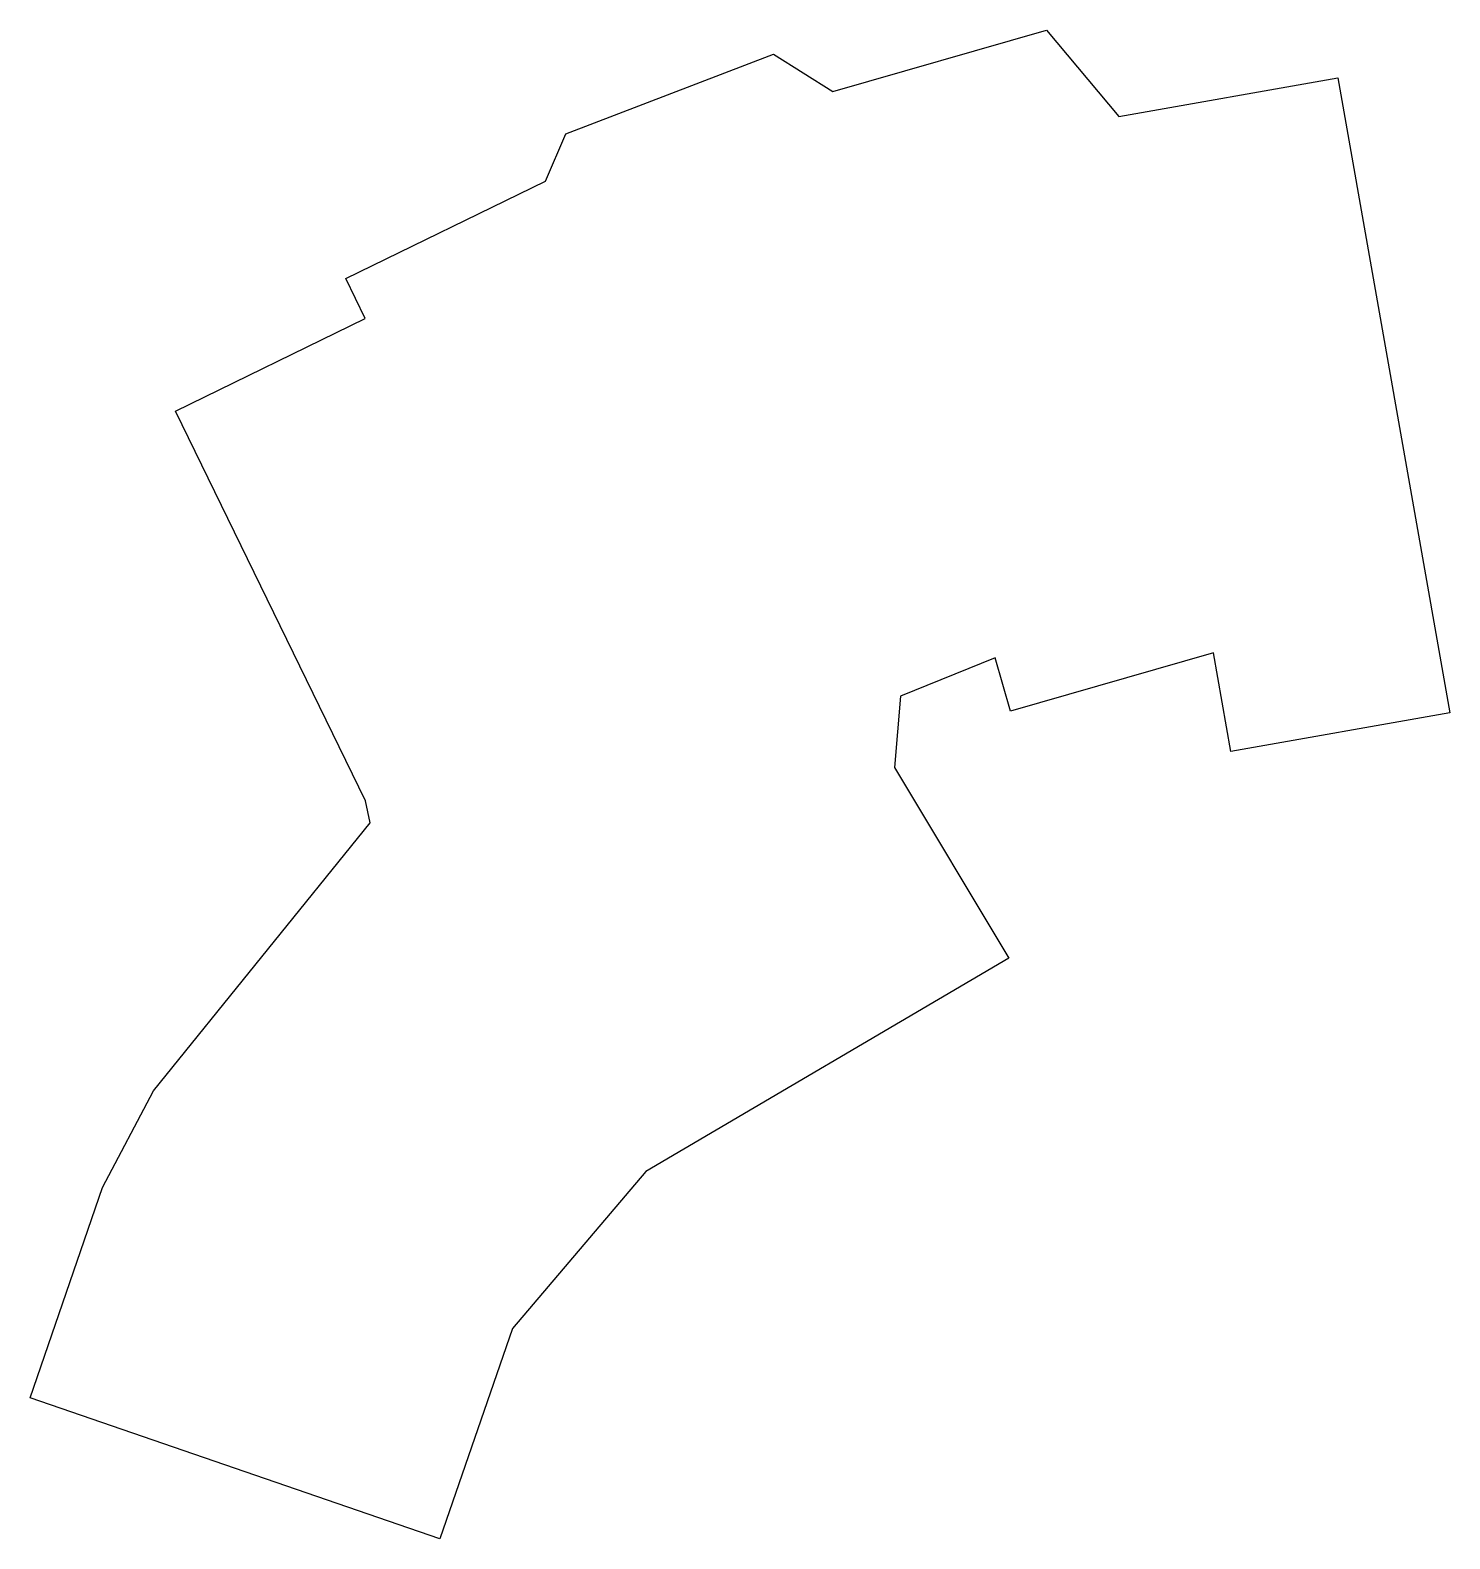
# Model space of a CAD drawing. Header units: millimetres. Extents: x 242 to 370, y -227 to -92.
import ezdxf

# ---------------------------------------------------------------- set-up
doc = ezdxf.new("R2010")
doc.units = ezdxf.units.MM

msp = doc.modelspace()

# ---------------------------------------------------------------- linework, layer by layer
for p, q in [((314.06, -97.02), (333.29, -91.5)), ((333.29, -91.5), (339.81, -99.27)), ((290.04, -100.84), (308.72, -93.67)), ((308.72, -93.67), (314.06, -97.02)), ((339.81, -99.27), (359.51, -95.8)), ((359.51, -95.8), (369.58, -152.92)), ((288.22, -105.09), (290.04, -100.84)), ((270.24, -113.85), (288.22, -105.09)), ((272, -117.45), (270.24, -113.85)), ((254.92, -125.78), (272, -117.45)), ((272.02, -160.83), (254.92, -125.78)), ((348.32, -147.53), (330.05, -152.77)), ((349.88, -156.39), (348.32, -147.53)), ((328.67, -147.96), (320.16, -151.41)), ((330.05, -152.77), (328.67, -147.96)), ((320.16, -151.41), (319.61, -157.83)), ((369.58, -152.92), (349.88, -156.39)), ((319.61, -157.83), (329.91, -174.98)), ((272.44, -162.82), (272.02, -160.83)), ((252.93, -186.92), (272.44, -162.82)), ((329.91, -174.98), (297.24, -194.17)), ((248.36, -195.61), (252.93, -186.92)), ((297.24, -194.17), (285.24, -208.31)), ((241.85, -214.53), (248.36, -195.61)), ((285.24, -208.31), (278.72, -227.22)), ((278.72, -227.22), (241.85, -214.53))]:
    msp.add_line(p, q)

doc.saveas('drawing.dxf')
